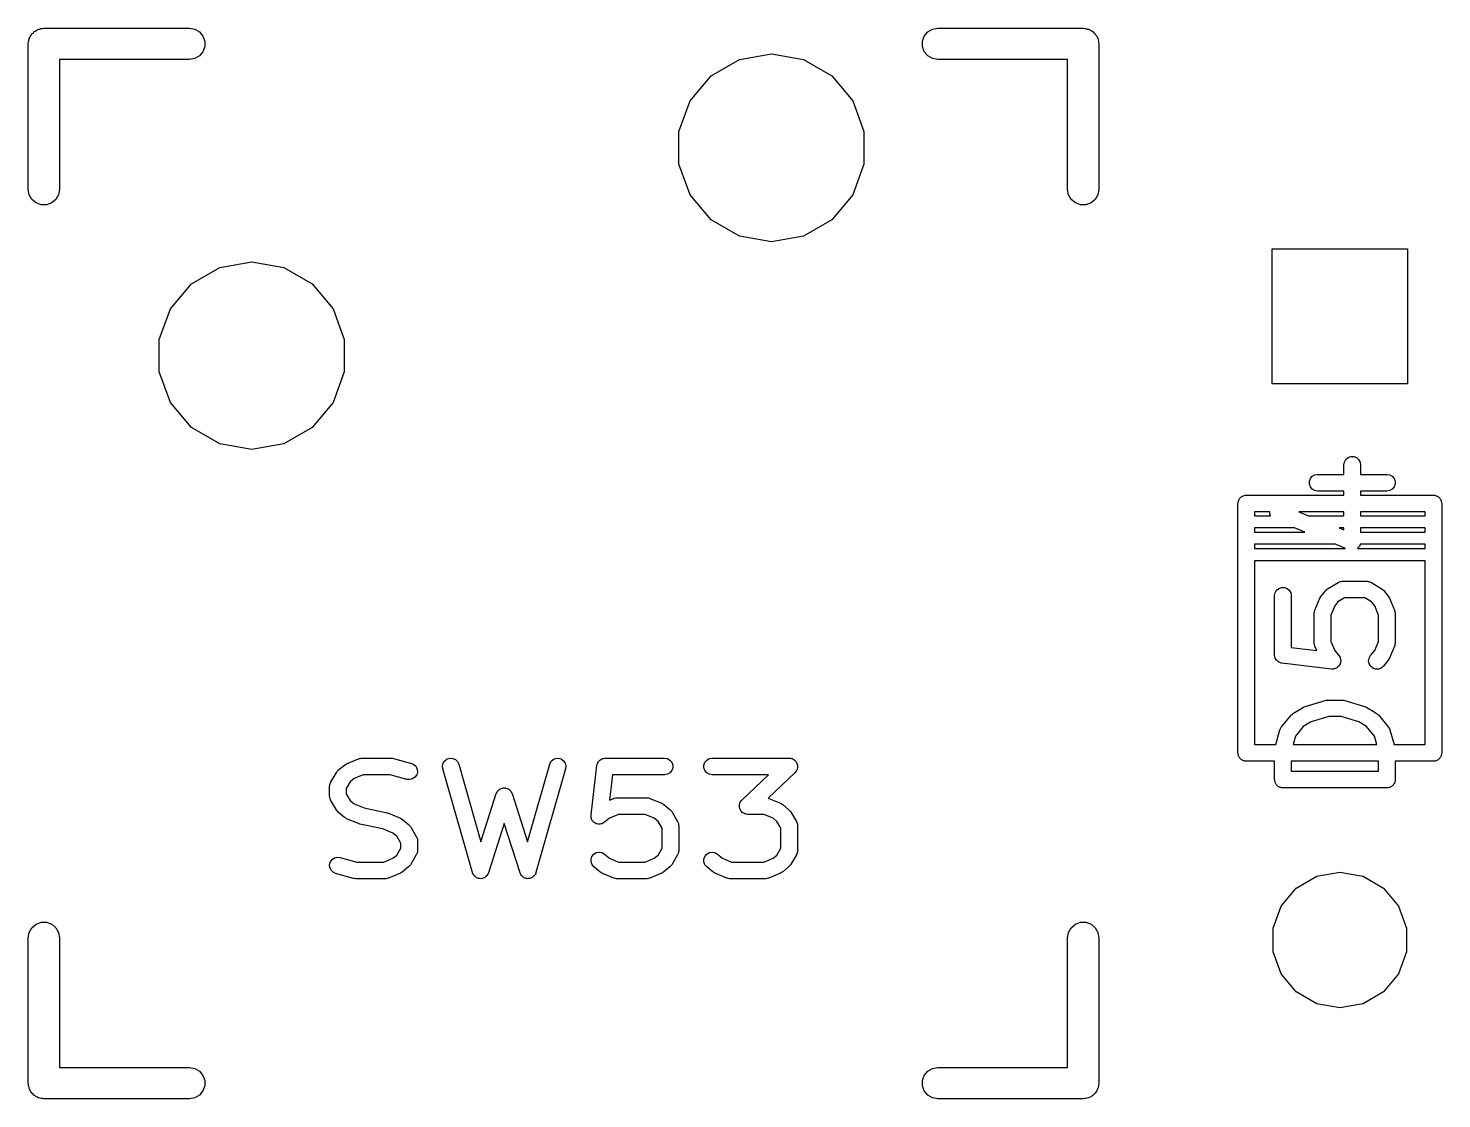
# Model space of a CAD drawing. Extents: x 47 to 330, y -254 to -153.
# Drawn here: x 279.08 to 296.36, y -226.54 to -213.46 of the extents above; entities that cross this region are included whole.
import ezdxf

# ---------------------------------------------------------------- set-up
doc = ezdxf.new("R2010")
doc.units = 0
doc.header["$MEASUREMENT"] = 0
doc.layers.add('BLACK', color=7, linetype='CONTINUOUS')

msp = doc.modelspace()

# ---------------------------------------------------------------- linework, layer by layer
at = {"layer": 'Black'}
for p, q in [((279.21, -213.471), (279.226, -213.468)), ((279.226, -213.468), (279.242, -213.462)), ((279.242, -213.462), (279.259, -213.462)), ((279.259, -213.462), (279.275, -213.459)), ((279.275, -213.459), (281.053, -213.459)), ((281.053, -213.459), (281.118, -213.471)), ((290.132, -213.471), (290.197, -213.459)), ((290.197, -213.459), (291.975, -213.459)), ((291.975, -213.459), (291.991, -213.462)), ((291.991, -213.462), (292.008, -213.462)), ((292.008, -213.462), (292.024, -213.468)), ((292.024, -213.468), (292.04, -213.471)), ((279.084, -213.65), (279.087, -213.634)), ((279.087, -213.617), (279.093, -213.601)), ((279.087, -213.634), (279.087, -213.617)), ((279.093, -213.601), (279.096, -213.585)), ((279.096, -213.585), (279.104, -213.57)), ((279.104, -213.57), (279.11, -213.555)), ((279.11, -213.555), (279.121, -213.542)), ((279.121, -213.542), (279.129, -213.528)), ((279.129, -213.528), (279.142, -213.517)), ((279.142, -213.517), (279.153, -213.504)), ((279.153, -213.504), (279.167, -213.496)), ((279.167, -213.496), (279.18, -213.485)), ((279.18, -213.485), (279.195, -213.479)), ((279.195, -213.479), (279.21, -213.471)), ((281.118, -213.471), (281.175, -213.504)), ((281.175, -213.504), (281.218, -213.555)), ((281.218, -213.555), (281.241, -213.617)), ((281.241, -213.617), (281.241, -213.683)), ((290.009, -213.617), (290.032, -213.555)), ((290.009, -213.683), (290.009, -213.617)), ((290.032, -213.555), (290.075, -213.504)), ((290.075, -213.504), (290.132, -213.471)), ((292.04, -213.471), (292.055, -213.479)), ((292.055, -213.479), (292.07, -213.485)), ((292.07, -213.485), (292.083, -213.496)), ((292.083, -213.496), (292.097, -213.504)), ((292.097, -213.504), (292.108, -213.517)), ((292.108, -213.517), (292.121, -213.528)), ((292.121, -213.528), (292.129, -213.542)), ((292.129, -213.542), (292.14, -213.555)), ((292.14, -213.555), (292.146, -213.57)), ((292.146, -213.57), (292.154, -213.585)), ((292.154, -213.585), (292.157, -213.601)), ((292.157, -213.601), (292.163, -213.617)), ((292.163, -213.617), (292.163, -213.634)), ((292.163, -213.634), (292.166, -213.65)), ((279.084, -215.428), (279.084, -213.65)), ((281.175, -213.796), (281.118, -213.829)), ((281.218, -213.745), (281.175, -213.796)), ((281.241, -213.683), (281.218, -213.745)), ((287.773, -213.842), (288.165, -213.773)), ((288.165, -213.773), (288.557, -213.842)), ((290.032, -213.745), (290.009, -213.683)), ((290.075, -213.796), (290.032, -213.745)), ((290.132, -213.829), (290.075, -213.796)), ((292.166, -213.65), (292.166, -215.428)), ((281.053, -213.84), (279.465, -213.84)), ((279.465, -213.84), (279.465, -215.428)), ((281.118, -213.829), (281.053, -213.84)), ((287.427, -214.041), (287.773, -213.842)), ((288.557, -213.842), (288.903, -214.041)), ((290.197, -213.84), (290.132, -213.829)), ((291.784, -213.84), (290.197, -213.84)), ((291.784, -215.428), (291.784, -213.84)), ((287.171, -214.346), (287.427, -214.041)), ((288.903, -214.041), (289.159, -214.346)), ((287.035, -214.721), (287.171, -214.346)), ((289.159, -214.346), (289.295, -214.721)), ((287.035, -215.119), (287.035, -214.721)), ((289.295, -214.721), (289.295, -215.119)), ((287.171, -215.494), (287.035, -215.119)), ((289.295, -215.119), (289.159, -215.494)), ((279.096, -215.493), (279.084, -215.428)), ((279.129, -215.55), (279.096, -215.493)), ((279.454, -215.493), (279.421, -215.55)), ((279.465, -215.428), (279.454, -215.493)), ((287.427, -215.799), (287.171, -215.494)), ((289.159, -215.494), (288.903, -215.799)), ((291.796, -215.493), (291.784, -215.428)), ((291.829, -215.55), (291.796, -215.493)), ((292.154, -215.493), (292.121, -215.55)), ((292.166, -215.428), (292.154, -215.493)), ((279.18, -215.593), (279.129, -215.55)), ((279.242, -215.616), (279.18, -215.593)), ((279.308, -215.616), (279.242, -215.616)), ((279.37, -215.593), (279.308, -215.616)), ((279.421, -215.55), (279.37, -215.593)), ((291.88, -215.593), (291.829, -215.55)), ((291.942, -215.616), (291.88, -215.593)), ((292.008, -215.616), (291.942, -215.616)), ((292.07, -215.593), (292.008, -215.616)), ((292.121, -215.55), (292.07, -215.593)), ((287.773, -215.998), (287.427, -215.799)), ((288.903, -215.799), (288.557, -215.998)), ((288.165, -216.067), (287.773, -215.998)), ((288.557, -215.998), (288.165, -216.067)), ((294.284, -217.805), (294.284, -216.154)), ((294.284, -216.154), (295.935, -216.154)), ((295.935, -216.154), (295.935, -217.805)), ((281.077, -216.581), (281.423, -216.382)), ((281.423, -216.382), (281.815, -216.313)), ((281.815, -216.313), (282.207, -216.382)), ((282.207, -216.382), (282.553, -216.581)), ((280.821, -216.886), (281.077, -216.581)), ((282.553, -216.581), (282.809, -216.886)), ((280.685, -217.261), (280.821, -216.886)), ((282.809, -216.886), (282.945, -217.261)), ((280.685, -217.659), (280.685, -217.261)), ((282.945, -217.261), (282.945, -217.659)), ((280.821, -218.034), (280.685, -217.659)), ((282.945, -217.659), (282.809, -218.034)), ((295.935, -217.805), (294.284, -217.805)), ((281.077, -218.339), (280.821, -218.034)), ((282.809, -218.034), (282.553, -218.339)), ((281.423, -218.538), (281.077, -218.339)), ((282.553, -218.339), (282.207, -218.538)), ((281.815, -218.607), (281.423, -218.538)), ((282.207, -218.538), (281.815, -218.607)), ((295.16, -218.794), (295.166, -218.76)), ((295.16, -218.91), (295.16, -218.794)), ((295.166, -218.76), (295.183, -218.729)), ((295.183, -218.729), (295.21, -218.706)), ((295.21, -218.706), (295.244, -218.694)), ((295.244, -218.694), (295.279, -218.694)), ((295.279, -218.694), (295.312, -218.706)), ((295.312, -218.706), (295.339, -218.729)), ((295.339, -218.729), (295.357, -218.76)), ((295.357, -218.76), (295.363, -218.794)), ((295.363, -218.794), (295.363, -218.91)), ((294.738, -218.994), (294.75, -218.961)), ((294.738, -219.03), (294.738, -218.994)), ((294.75, -218.961), (294.773, -218.934)), ((294.773, -218.934), (294.803, -218.917)), ((294.803, -218.917), (294.838, -218.91)), ((294.838, -218.91), (295.16, -218.91)), ((295.363, -218.91), (295.685, -218.91)), ((295.685, -218.91), (295.719, -218.917)), ((295.719, -218.917), (295.75, -218.934)), ((295.75, -218.934), (295.773, -218.961)), ((295.773, -218.961), (295.785, -218.994)), ((295.785, -218.994), (295.785, -219.03)), ((293.941, -219.169), (293.949, -219.166)), ((293.949, -219.166), (293.958, -219.166)), ((293.958, -219.166), (293.967, -219.164)), ((293.967, -219.164), (295.16, -219.164)), ((294.75, -219.063), (294.738, -219.03)), ((294.773, -219.09), (294.75, -219.063)), ((294.803, -219.107), (294.773, -219.09)), ((294.838, -219.114), (294.803, -219.107)), ((295.16, -219.114), (294.838, -219.114)), ((295.16, -219.164), (295.16, -219.114)), ((295.685, -219.114), (295.363, -219.114)), ((295.363, -219.114), (295.363, -219.164)), ((295.363, -219.164), (296.253, -219.164)), ((295.719, -219.107), (295.685, -219.114)), ((295.75, -219.09), (295.719, -219.107)), ((295.773, -219.063), (295.75, -219.09)), ((295.785, -219.03), (295.773, -219.063)), ((296.253, -219.164), (296.262, -219.166)), ((296.262, -219.166), (296.271, -219.166)), ((296.271, -219.166), (296.279, -219.169)), ((293.865, -219.266), (293.867, -219.257)), ((293.865, -222.314), (293.865, -219.266)), ((293.867, -219.248), (293.87, -219.24)), ((293.867, -219.257), (293.867, -219.248)), ((293.87, -219.24), (293.872, -219.231)), ((293.872, -219.231), (293.876, -219.224)), ((293.876, -219.224), (293.879, -219.215)), ((293.879, -219.215), (293.885, -219.208)), ((293.885, -219.208), (293.889, -219.201)), ((293.889, -219.201), (293.896, -219.195)), ((293.896, -219.195), (293.902, -219.188)), ((293.902, -219.188), (293.909, -219.184)), ((293.909, -219.184), (293.916, -219.178)), ((293.916, -219.178), (293.925, -219.175)), ((293.925, -219.175), (293.932, -219.171)), ((293.932, -219.171), (293.941, -219.169)), ((296.279, -219.169), (296.288, -219.171)), ((296.288, -219.171), (296.295, -219.175)), ((296.295, -219.175), (296.304, -219.178)), ((296.304, -219.178), (296.311, -219.184)), ((296.311, -219.184), (296.318, -219.188)), ((296.318, -219.188), (296.324, -219.195)), ((296.324, -219.195), (296.331, -219.201)), ((296.331, -219.201), (296.335, -219.208)), ((296.335, -219.208), (296.341, -219.215)), ((296.341, -219.215), (296.344, -219.224)), ((296.344, -219.224), (296.348, -219.231)), ((296.348, -219.231), (296.35, -219.24)), ((296.35, -219.24), (296.353, -219.248)), ((296.353, -219.248), (296.353, -219.257)), ((296.353, -219.257), (296.355, -219.266)), ((296.355, -219.266), (296.355, -222.314)), ((294.254, -219.368), (294.069, -219.368)), ((294.069, -219.368), (294.069, -219.415)), ((294.069, -219.415), (294.11, -219.415)), ((294.11, -219.415), (294.262, -219.415)), ((294.253, -219.389), (294.254, -219.368)), ((294.262, -219.415), (294.253, -219.389)), ((294.609, -219.368), (294.728, -219.415)), ((295.16, -219.368), (294.609, -219.368)), ((294.728, -219.415), (295.16, -219.415)), ((295.16, -219.415), (295.16, -219.368)), ((295.363, -219.368), (295.363, -219.415)), ((296.151, -219.368), (295.363, -219.368)), ((295.363, -219.415), (296.151, -219.415)), ((296.151, -219.415), (296.151, -219.368)), ((294.11, -219.565), (294.069, -219.565)), ((294.069, -219.565), (294.069, -219.615)), ((294.069, -219.615), (294.681, -219.615)), ((294.556, -219.565), (294.11, -219.565)), ((294.681, -219.615), (294.556, -219.565)), ((295.103, -219.565), (295.16, -219.588)), ((295.16, -219.565), (295.103, -219.565)), ((295.16, -219.588), (295.16, -219.565)), ((295.363, -219.565), (295.363, -219.615)), ((296.151, -219.565), (295.363, -219.565)), ((295.363, -219.615), (296.151, -219.615)), ((296.151, -219.615), (296.151, -219.565)), ((294.069, -219.765), (294.069, -219.815)), ((295.056, -219.765), (294.069, -219.765)), ((294.069, -219.815), (295.181, -219.815)), ((295.181, -219.815), (295.056, -219.765)), ((295.331, -219.81), (295.326, -219.815)), ((295.326, -219.815), (296.151, -219.815)), ((295.339, -219.803), (295.331, -219.81)), ((295.343, -219.797), (295.339, -219.803)), ((295.348, -219.791), (295.343, -219.797)), ((295.351, -219.782), (295.348, -219.791)), ((295.357, -219.772), (295.351, -219.782)), ((295.358, -219.765), (295.357, -219.772)), ((295.358, -219.765), (295.358, -219.765)), ((296.151, -219.765), (295.358, -219.765)), ((296.151, -219.815), (296.151, -219.765)), ((294.069, -219.965), (294.069, -222.212)), ((296.151, -219.965), (294.069, -219.965)), ((296.151, -222.212), (296.151, -219.965)), ((294.313, -220.391), (294.319, -220.356)), ((294.319, -220.356), (294.337, -220.326)), ((294.337, -220.326), (294.364, -220.303)), ((294.364, -220.303), (294.397, -220.291)), ((294.397, -220.291), (294.432, -220.291)), ((294.432, -220.291), (294.465, -220.303)), ((294.465, -220.303), (294.492, -220.326)), ((294.492, -220.326), (294.51, -220.356)), ((294.51, -220.356), (294.516, -220.391)), ((294.881, -220.398), (294.941, -220.326)), ((294.941, -220.326), (294.954, -220.315)), ((294.954, -220.315), (294.967, -220.304)), ((294.967, -220.304), (295.088, -220.231)), ((295.088, -220.231), (295.097, -220.228)), ((295.097, -220.228), (295.105, -220.223)), ((295.105, -220.223), (295.113, -220.221)), ((295.113, -220.221), (295.121, -220.219)), ((295.121, -220.219), (295.131, -220.218)), ((295.131, -220.218), (295.14, -220.217)), ((295.14, -220.217), (295.443, -220.217)), ((295.443, -220.217), (295.452, -220.218)), ((295.452, -220.218), (295.462, -220.219)), ((295.462, -220.219), (295.469, -220.221)), ((295.469, -220.221), (295.477, -220.223)), ((295.477, -220.223), (295.486, -220.228)), ((295.486, -220.228), (295.495, -220.231)), ((295.495, -220.231), (295.616, -220.304)), ((295.616, -220.304), (295.629, -220.315)), ((295.629, -220.315), (295.642, -220.326)), ((295.642, -220.326), (295.702, -220.398)), ((294.313, -221.117), (294.313, -220.391)), ((294.516, -220.391), (294.516, -221.026)), ((294.805, -220.569), (294.865, -220.424)), ((294.865, -220.424), (294.873, -220.412)), ((294.873, -220.412), (294.881, -220.398)), ((295.047, -220.517), (295, -220.629)), ((295.086, -220.469), (295.047, -220.517)), ((295.168, -220.42), (295.086, -220.469)), ((295.414, -220.42), (295.168, -220.42)), ((295.497, -220.469), (295.414, -220.42)), ((295.536, -220.517), (295.497, -220.469)), ((295.583, -220.629), (295.536, -220.517)), ((295.702, -220.398), (295.71, -220.412)), ((295.71, -220.412), (295.718, -220.424)), ((295.718, -220.424), (295.778, -220.569)), ((294.797, -220.604), (294.8, -220.589)), ((294.797, -220.606), (294.797, -220.604)), ((294.797, -220.609), (294.797, -220.606)), ((294.797, -220.971), (294.797, -220.609)), ((294.8, -220.589), (294.803, -220.574)), ((294.803, -220.574), (294.804, -220.572)), ((294.804, -220.572), (294.805, -220.569)), ((295, -220.629), (295, -220.951)), ((295.583, -220.951), (295.583, -220.629)), ((295.778, -220.569), (295.779, -220.572)), ((295.779, -220.572), (295.78, -220.574)), ((295.78, -220.574), (295.783, -220.589)), ((295.783, -220.589), (295.786, -220.604)), ((295.786, -220.604), (295.786, -220.606)), ((295.786, -220.606), (295.786, -220.609)), ((295.786, -220.609), (295.786, -220.971)), ((294.516, -221.026), (294.827, -221.064)), ((294.797, -220.974), (294.797, -220.971)), ((294.797, -220.976), (294.797, -220.974)), ((294.8, -220.991), (294.797, -220.976)), ((294.803, -221.006), (294.8, -220.991)), ((294.804, -221.008), (294.803, -221.006)), ((294.805, -221.011), (294.804, -221.008)), ((294.827, -221.064), (294.805, -221.011)), ((295, -220.951), (295.047, -221.063)), ((295.047, -221.063), (295.097, -221.124)), ((295.486, -221.124), (295.536, -221.063)), ((295.536, -221.063), (295.583, -220.951)), ((295.778, -221.011), (295.718, -221.156)), ((295.779, -221.008), (295.778, -221.011)), ((295.78, -221.006), (295.779, -221.008)), ((295.783, -220.991), (295.78, -221.006)), ((295.786, -220.976), (295.783, -220.991)), ((295.786, -220.971), (295.786, -220.974)), ((295.786, -220.974), (295.786, -220.976)), ((294.313, -221.119), (294.313, -221.117)), ((294.313, -221.122), (294.313, -221.119)), ((294.316, -221.137), (294.313, -221.122)), ((294.319, -221.151), (294.316, -221.137)), ((294.32, -221.154), (294.319, -221.151)), ((294.321, -221.157), (294.32, -221.154)), ((294.329, -221.169), (294.321, -221.157)), ((294.337, -221.182), (294.329, -221.169)), ((294.339, -221.184), (294.337, -221.182)), ((294.34, -221.186), (294.339, -221.184)), ((294.352, -221.195), (294.34, -221.186)), ((294.364, -221.205), (294.352, -221.195)), ((294.366, -221.206), (294.364, -221.205)), ((294.369, -221.207), (294.366, -221.206)), ((294.383, -221.212), (294.369, -221.207)), ((294.397, -221.217), (294.383, -221.212)), ((294.4, -221.217), (294.397, -221.217)), ((294.402, -221.217), (294.4, -221.217)), ((295.007, -221.29), (294.402, -221.217)), ((295.097, -221.124), (295.105, -221.137)), ((295.107, -221.237), (295.101, -221.25)), ((295.105, -221.137), (295.113, -221.149)), ((295.115, -221.224), (295.107, -221.237)), ((295.113, -221.149), (295.113, -221.152)), ((295.113, -221.152), (295.115, -221.155)), ((295.115, -221.155), (295.117, -221.169)), ((295.117, -221.219), (295.115, -221.221)), ((295.115, -221.221), (295.115, -221.224)), ((295.117, -221.169), (295.121, -221.184)), ((295.118, -221.204), (295.117, -221.219)), ((295.121, -221.189), (295.118, -221.204)), ((295.121, -221.184), (295.12, -221.187)), ((295.12, -221.187), (295.121, -221.189)), ((295.462, -221.189), (295.468, -221.155)), ((295.468, -221.224), (295.462, -221.189)), ((295.468, -221.155), (295.486, -221.124)), ((295.486, -221.255), (295.468, -221.224)), ((295.702, -221.182), (295.642, -221.254)), ((295.71, -221.168), (295.702, -221.182)), ((295.718, -221.156), (295.71, -221.168)), ((295.022, -221.289), (295.007, -221.29)), ((295.037, -221.289), (295.022, -221.289)), ((295.039, -221.288), (295.037, -221.289)), ((295.042, -221.288), (295.039, -221.288)), ((295.056, -221.282), (295.042, -221.288)), ((295.07, -221.277), (295.056, -221.282)), ((295.072, -221.275), (295.07, -221.277)), ((295.075, -221.274), (295.072, -221.275)), ((295.086, -221.264), (295.075, -221.274)), ((295.097, -221.255), (295.086, -221.264)), ((295.098, -221.252), (295.097, -221.255)), ((295.101, -221.25), (295.098, -221.252)), ((295.513, -221.277), (295.486, -221.255)), ((295.546, -221.289), (295.513, -221.277)), ((295.582, -221.289), (295.546, -221.289)), ((295.615, -221.277), (295.582, -221.289)), ((295.642, -221.254), (295.615, -221.277)), ((294.544, -221.828), (294.665, -221.755)), ((294.665, -221.755), (294.676, -221.751)), ((294.676, -221.751), (294.688, -221.745)), ((294.688, -221.745), (294.93, -221.672)), ((294.93, -221.672), (294.944, -221.671)), ((294.944, -221.671), (294.959, -221.668)), ((294.959, -221.668), (295.14, -221.668)), ((295.14, -221.668), (295.155, -221.671)), ((295.155, -221.671), (295.169, -221.672)), ((295.169, -221.672), (295.411, -221.745)), ((295.411, -221.745), (295.423, -221.751)), ((295.423, -221.751), (295.434, -221.755)), ((295.434, -221.755), (295.555, -221.828)), ((294.397, -221.995), (294.518, -221.85)), ((294.518, -221.85), (294.531, -221.839)), ((294.531, -221.839), (294.544, -221.828)), ((294.974, -221.871), (294.758, -221.936)), ((295.125, -221.871), (294.974, -221.871)), ((295.341, -221.936), (295.125, -221.871)), ((295.555, -221.828), (295.568, -221.839)), ((295.568, -221.839), (295.581, -221.85)), ((295.581, -221.85), (295.702, -221.995)), ((294.327, -222.212), (294.377, -222.033)), ((294.377, -222.033), (294.379, -222.029)), ((294.379, -222.026), (294.386, -222.014)), ((294.379, -222.029), (294.379, -222.026)), ((294.386, -222.014), (294.392, -222.001)), ((294.392, -222.001), (294.395, -221.998)), ((294.395, -221.998), (294.397, -221.995)), ((294.663, -221.993), (294.567, -222.108)), ((294.758, -221.936), (294.663, -221.993)), ((295.436, -221.993), (295.341, -221.936)), ((295.532, -222.108), (295.436, -221.993)), ((295.702, -221.995), (295.704, -221.998)), ((295.704, -221.998), (295.707, -222.001)), ((295.707, -222.001), (295.713, -222.014)), ((295.713, -222.014), (295.72, -222.026)), ((295.72, -222.026), (295.72, -222.029)), ((295.72, -222.029), (295.722, -222.033)), ((295.722, -222.033), (295.772, -222.212)), ((294.069, -222.212), (294.327, -222.212)), ((294.567, -222.108), (294.538, -222.212)), ((294.538, -222.212), (295.561, -222.212)), ((295.561, -222.212), (295.532, -222.108)), ((295.772, -222.212), (296.151, -222.212)), ((282.961, -222.454), (282.973, -222.446)), ((282.973, -222.446), (283.118, -222.386)), ((283.118, -222.386), (283.121, -222.385)), ((283.121, -222.385), (283.123, -222.384)), ((283.123, -222.384), (283.138, -222.381)), ((283.138, -222.381), (283.153, -222.378)), ((283.153, -222.378), (283.155, -222.378)), ((283.155, -222.378), (283.158, -222.378)), ((283.158, -222.378), (283.52, -222.378)), ((283.52, -222.378), (283.534, -222.38)), ((283.534, -222.38), (283.548, -222.382)), ((283.548, -222.382), (283.765, -222.442)), ((283.765, -222.442), (283.797, -222.457)), ((284.145, -222.472), (284.153, -222.438)), ((284.153, -222.438), (284.173, -222.409)), ((284.173, -222.409), (284.202, -222.388)), ((284.202, -222.388), (284.236, -222.378)), ((284.236, -222.378), (284.271, -222.381)), ((284.271, -222.381), (284.303, -222.395)), ((284.303, -222.395), (284.328, -222.42)), ((284.328, -222.42), (284.344, -222.452)), ((285.455, -222.452), (285.47, -222.42)), ((285.47, -222.42), (285.496, -222.395)), ((285.496, -222.395), (285.528, -222.381)), ((285.528, -222.381), (285.563, -222.378)), ((285.563, -222.378), (285.597, -222.388)), ((285.597, -222.388), (285.625, -222.409)), ((285.625, -222.409), (285.645, -222.438)), ((285.645, -222.438), (285.654, -222.472)), ((286.033, -222.462), (286.038, -222.448)), ((286.038, -222.448), (286.042, -222.434)), ((286.042, -222.434), (286.044, -222.431)), ((286.044, -222.431), (286.045, -222.429)), ((286.045, -222.429), (286.055, -222.417)), ((286.055, -222.417), (286.064, -222.405)), ((286.064, -222.405), (286.066, -222.404)), ((286.066, -222.404), (286.068, -222.402)), ((286.068, -222.402), (286.081, -222.394)), ((286.081, -222.394), (286.093, -222.386)), ((286.093, -222.386), (286.096, -222.385)), ((286.096, -222.385), (286.098, -222.384)), ((286.098, -222.384), (286.113, -222.381)), ((286.113, -222.381), (286.127, -222.378)), ((286.127, -222.378), (286.13, -222.378)), ((286.13, -222.378), (286.133, -222.378)), ((286.133, -222.378), (286.859, -222.378)), ((286.859, -222.378), (286.893, -222.384)), ((286.893, -222.384), (286.924, -222.402)), ((286.924, -222.402), (286.947, -222.429)), ((286.947, -222.429), (286.959, -222.462)), ((287.339, -222.462), (287.351, -222.429)), ((287.351, -222.429), (287.374, -222.402)), ((287.374, -222.402), (287.405, -222.384)), ((287.405, -222.384), (287.439, -222.378)), ((287.439, -222.378), (288.383, -222.378)), ((288.383, -222.378), (288.397, -222.38)), ((288.397, -222.38), (288.411, -222.382)), ((288.411, -222.382), (288.414, -222.383)), ((288.414, -222.383), (288.417, -222.384)), ((288.417, -222.384), (288.43, -222.391)), ((288.43, -222.391), (288.443, -222.398)), ((288.443, -222.398), (288.445, -222.4)), ((288.445, -222.4), (288.448, -222.402)), ((288.448, -222.402), (288.457, -222.413)), ((288.457, -222.413), (288.467, -222.423)), ((288.467, -222.423), (288.469, -222.426)), ((288.469, -222.426), (288.471, -222.429)), ((288.471, -222.429), (288.476, -222.442)), ((288.476, -222.442), (288.481, -222.456)), ((293.867, -222.323), (293.865, -222.314)), ((293.867, -222.332), (293.867, -222.323)), ((293.87, -222.34), (293.867, -222.332)), ((293.872, -222.349), (293.87, -222.34)), ((293.876, -222.356), (293.872, -222.349)), ((293.879, -222.365), (293.876, -222.356)), ((293.885, -222.372), (293.879, -222.365)), ((293.889, -222.379), (293.885, -222.372)), ((293.896, -222.385), (293.889, -222.379)), ((293.902, -222.392), (293.896, -222.385)), ((293.909, -222.396), (293.902, -222.392)), ((293.916, -222.402), (293.909, -222.396)), ((293.925, -222.405), (293.916, -222.402)), ((293.932, -222.409), (293.925, -222.405)), ((293.941, -222.411), (293.932, -222.409)), ((293.949, -222.414), (293.941, -222.411)), ((293.958, -222.414), (293.949, -222.414)), ((293.967, -222.416), (293.958, -222.414)), ((294.313, -222.416), (293.967, -222.416)), ((294.313, -222.641), (294.313, -222.416)), ((294.516, -222.416), (294.516, -222.539)), ((295.583, -222.416), (294.516, -222.416)), ((295.583, -222.539), (295.583, -222.416)), ((296.253, -222.416), (295.786, -222.416)), ((295.786, -222.416), (295.786, -222.641)), ((296.262, -222.414), (296.253, -222.416)), ((296.271, -222.414), (296.262, -222.414)), ((296.279, -222.411), (296.271, -222.414)), ((296.288, -222.409), (296.279, -222.411)), ((296.295, -222.405), (296.288, -222.409)), ((296.304, -222.402), (296.295, -222.405)), ((296.311, -222.396), (296.304, -222.402)), ((296.318, -222.392), (296.311, -222.396)), ((296.324, -222.385), (296.318, -222.392)), ((296.331, -222.379), (296.324, -222.385)), ((296.335, -222.372), (296.331, -222.379)), ((296.341, -222.365), (296.335, -222.372)), ((296.344, -222.356), (296.341, -222.365)), ((296.348, -222.349), (296.344, -222.356)), ((296.35, -222.34), (296.348, -222.349)), ((296.353, -222.332), (296.35, -222.34)), ((296.355, -222.314), (296.353, -222.323)), ((296.353, -222.323), (296.353, -222.332)), ((282.78, -222.669), (282.853, -222.548)), ((282.853, -222.548), (282.864, -222.535)), ((282.864, -222.535), (282.875, -222.522)), ((282.875, -222.522), (282.947, -222.462)), ((282.947, -222.462), (282.961, -222.454)), ((283.178, -222.581), (283.066, -222.628)), ((283.507, -222.581), (283.178, -222.581)), ((283.711, -222.638), (283.507, -222.581)), ((283.809, -222.612), (283.78, -222.632)), ((283.797, -222.457), (283.822, -222.482)), ((283.83, -222.584), (283.809, -222.612)), ((283.822, -222.482), (283.837, -222.515)), ((283.839, -222.55), (283.83, -222.584)), ((283.837, -222.515), (283.839, -222.55)), ((284.148, -222.507), (284.145, -222.472)), ((284.511, -223.777), (284.148, -222.507)), ((284.344, -222.452), (284.615, -223.399)), ((285.184, -223.399), (285.455, -222.452)), ((285.65, -222.507), (285.287, -223.777)), ((285.654, -222.472), (285.65, -222.507)), ((285.96, -223.072), (286.032, -222.467)), ((286.032, -222.467), (286.033, -222.465)), ((286.033, -222.465), (286.033, -222.462)), ((286.223, -222.581), (286.186, -222.892)), ((286.859, -222.581), (286.223, -222.581)), ((286.893, -222.575), (286.859, -222.581)), ((286.924, -222.557), (286.893, -222.575)), ((286.947, -222.53), (286.924, -222.557)), ((286.959, -222.497), (286.947, -222.53)), ((286.959, -222.462), (286.959, -222.497)), ((287.339, -222.497), (287.339, -222.462)), ((287.351, -222.53), (287.339, -222.497)), ((287.374, -222.557), (287.351, -222.53)), ((287.405, -222.575), (287.374, -222.557)), ((287.439, -222.581), (287.405, -222.575)), ((288.129, -222.581), (287.439, -222.581)), ((287.805, -222.89), (288.129, -222.581)), ((288.453, -222.553), (288.123, -222.867)), ((288.461, -222.541), (288.453, -222.553)), ((288.471, -222.53), (288.461, -222.541)), ((288.472, -222.527), (288.471, -222.53)), ((288.474, -222.525), (288.472, -222.527)), ((288.478, -222.511), (288.474, -222.525)), ((288.483, -222.497), (288.478, -222.511)), ((288.481, -222.456), (288.482, -222.459)), ((288.482, -222.459), (288.483, -222.462)), ((288.483, -222.462), (288.483, -222.476)), ((288.483, -222.476), (288.484, -222.491)), ((288.484, -222.491), (288.483, -222.494)), ((288.483, -222.494), (288.483, -222.497)), ((294.516, -222.539), (295.583, -222.539)), ((282.766, -222.721), (282.767, -222.712)), ((282.766, -222.842), (282.766, -222.721)), ((282.767, -222.712), (282.768, -222.702)), ((282.768, -222.702), (282.77, -222.695)), ((282.77, -222.695), (282.772, -222.687)), ((282.772, -222.687), (282.777, -222.678)), ((282.777, -222.678), (282.78, -222.669)), ((283.018, -222.668), (282.969, -222.75)), ((282.969, -222.75), (282.969, -222.814)), ((283.066, -222.628), (283.018, -222.668)), ((283.746, -222.641), (283.711, -222.638)), ((283.78, -222.632), (283.746, -222.641)), ((284.805, -222.804), (284.813, -222.792)), ((284.813, -222.792), (284.819, -222.78)), ((284.819, -222.78), (284.822, -222.777)), ((284.822, -222.777), (284.824, -222.774)), ((284.824, -222.774), (284.835, -222.766)), ((284.835, -222.766), (284.845, -222.756)), ((284.845, -222.756), (284.849, -222.755)), ((284.849, -222.755), (284.852, -222.752)), ((284.852, -222.752), (284.865, -222.748)), ((284.865, -222.748), (284.878, -222.743)), ((284.878, -222.743), (284.882, -222.743)), ((284.882, -222.743), (284.886, -222.742)), ((284.886, -222.742), (284.899, -222.742)), ((284.899, -222.742), (284.913, -222.742)), ((284.913, -222.742), (284.917, -222.743)), ((284.917, -222.743), (284.921, -222.743)), ((284.921, -222.743), (284.934, -222.748)), ((284.934, -222.748), (284.947, -222.752)), ((284.947, -222.752), (284.95, -222.755)), ((284.95, -222.755), (284.954, -222.756)), ((284.954, -222.756), (284.964, -222.766)), ((284.964, -222.766), (284.974, -222.774)), ((284.974, -222.774), (284.977, -222.777)), ((284.977, -222.777), (284.98, -222.78)), ((284.98, -222.78), (284.986, -222.792)), ((284.986, -222.792), (284.993, -222.804)), ((294.314, -222.649), (294.313, -222.641)), ((294.314, -222.658), (294.314, -222.649)), ((294.318, -222.667), (294.314, -222.658)), ((294.319, -222.675), (294.318, -222.667)), ((294.323, -222.683), (294.319, -222.675)), ((294.327, -222.691), (294.323, -222.683)), ((294.332, -222.698), (294.327, -222.691)), ((294.337, -222.706), (294.332, -222.698)), ((294.344, -222.712), (294.337, -222.706)), ((294.349, -222.718), (294.344, -222.712)), ((294.357, -222.723), (294.349, -222.718)), ((294.364, -222.729), (294.357, -222.723)), ((294.372, -222.732), (294.364, -222.729)), ((294.38, -222.736), (294.372, -222.732)), ((294.389, -222.738), (294.38, -222.736)), ((294.397, -222.741), (294.389, -222.738)), ((294.406, -222.741), (294.397, -222.741)), ((294.415, -222.742), (294.406, -222.741)), ((295.685, -222.742), (294.415, -222.742)), ((295.693, -222.741), (295.685, -222.742)), ((295.702, -222.741), (295.693, -222.741)), ((295.711, -222.738), (295.702, -222.741)), ((295.719, -222.736), (295.711, -222.738)), ((295.727, -222.732), (295.719, -222.736)), ((295.735, -222.729), (295.727, -222.732)), ((295.742, -222.723), (295.735, -222.729)), ((295.75, -222.718), (295.742, -222.723)), ((295.756, -222.712), (295.75, -222.718)), ((295.762, -222.706), (295.756, -222.712)), ((295.767, -222.698), (295.762, -222.706)), ((295.773, -222.691), (295.767, -222.698)), ((295.776, -222.683), (295.773, -222.691)), ((295.78, -222.675), (295.776, -222.683)), ((295.782, -222.667), (295.78, -222.675)), ((295.785, -222.658), (295.782, -222.667)), ((295.786, -222.641), (295.785, -222.649)), ((295.785, -222.649), (295.785, -222.658)), ((282.767, -222.852), (282.766, -222.842)), ((282.768, -222.862), (282.767, -222.852)), ((282.77, -222.869), (282.768, -222.862)), ((282.772, -222.877), (282.77, -222.869)), ((282.777, -222.886), (282.772, -222.877)), ((282.78, -222.895), (282.777, -222.886)), ((282.853, -223.016), (282.78, -222.895)), ((282.969, -222.814), (283.018, -222.896)), ((283.018, -222.896), (283.066, -222.936)), ((283.066, -222.936), (283.188, -222.987)), ((284.615, -223.399), (284.803, -222.811)), ((284.803, -222.811), (284.804, -222.808)), ((284.804, -222.808), (284.805, -222.804)), ((284.993, -222.804), (284.994, -222.808)), ((284.994, -222.808), (284.996, -222.811)), ((284.996, -222.811), (285.184, -223.399)), ((286.186, -222.892), (286.239, -222.87)), ((286.239, -222.87), (286.241, -222.869)), ((286.241, -222.869), (286.243, -222.868)), ((286.243, -222.868), (286.259, -222.865)), ((286.259, -222.865), (286.273, -222.862)), ((286.273, -222.862), (286.276, -222.862)), ((286.276, -222.862), (286.278, -222.862)), ((286.278, -222.862), (286.641, -222.862)), ((286.641, -222.862), (286.643, -222.862)), ((286.643, -222.862), (286.646, -222.862)), ((286.646, -222.862), (286.661, -222.865)), ((286.661, -222.865), (286.676, -222.868)), ((286.676, -222.868), (286.678, -222.869)), ((286.678, -222.869), (286.68, -222.87)), ((286.68, -222.87), (286.825, -222.93)), ((286.825, -222.93), (286.838, -222.938)), ((286.838, -222.938), (286.851, -222.946)), ((286.851, -222.946), (286.924, -223.006)), ((287.774, -222.952), (287.775, -222.949)), ((287.775, -222.966), (287.774, -222.952)), ((287.775, -222.946), (287.78, -222.932)), ((287.775, -222.949), (287.775, -222.946)), ((287.775, -222.981), (287.775, -222.966)), ((287.78, -222.932), (287.784, -222.918)), ((287.784, -222.918), (287.786, -222.916)), ((287.786, -222.916), (287.787, -222.913)), ((287.787, -222.913), (287.796, -222.901)), ((287.796, -222.901), (287.805, -222.89)), ((288.123, -222.867), (288.127, -222.868)), ((288.127, -222.868), (288.129, -222.869)), ((288.129, -222.869), (288.132, -222.87)), ((288.132, -222.87), (288.277, -222.93)), ((288.277, -222.93), (288.289, -222.938)), ((288.289, -222.938), (288.303, -222.946)), ((288.303, -222.946), (288.375, -223.006)), ((282.864, -223.028), (282.853, -223.016)), ((282.875, -223.041), (282.864, -223.028)), ((282.947, -223.102), (282.875, -223.041)), ((282.961, -223.109), (282.947, -223.102)), ((282.973, -223.118), (282.961, -223.109)), ((283.118, -223.178), (282.973, -223.118)), ((283.188, -222.987), (283.469, -223.045)), ((283.469, -223.045), (283.478, -223.049)), ((283.478, -223.049), (283.487, -223.051)), ((283.487, -223.051), (283.632, -223.111)), ((283.632, -223.111), (283.645, -223.12)), ((283.645, -223.12), (283.658, -223.127)), ((283.658, -223.127), (283.731, -223.188)), ((285.96, -223.087), (285.96, -223.072)), ((285.96, -223.102), (285.96, -223.087)), ((285.961, -223.104), (285.96, -223.102)), ((285.961, -223.107), (285.961, -223.104)), ((285.967, -223.121), (285.961, -223.107)), ((285.972, -223.135), (285.967, -223.121)), ((285.974, -223.137), (285.972, -223.135)), ((285.975, -223.14), (285.974, -223.137)), ((285.985, -223.151), (285.975, -223.14)), ((286.186, -223.112), (286.125, -223.162)), ((286.298, -223.065), (286.186, -223.112)), ((286.621, -223.065), (286.298, -223.065)), ((286.733, -223.112), (286.621, -223.065)), ((286.78, -223.151), (286.733, -223.112)), ((286.924, -223.006), (286.935, -223.019)), ((286.935, -223.019), (286.946, -223.032)), ((286.946, -223.032), (287.018, -223.153)), ((287.776, -222.984), (287.775, -222.981)), ((287.776, -222.987), (287.776, -222.984)), ((287.782, -223.001), (287.776, -222.987)), ((287.787, -223.014), (287.782, -223.001)), ((287.789, -223.017), (287.787, -223.014)), ((287.79, -223.02), (287.789, -223.017)), ((287.8, -223.03), (287.79, -223.02)), ((287.809, -223.041), (287.8, -223.03)), ((287.812, -223.043), (287.809, -223.041)), ((287.814, -223.045), (287.812, -223.043)), ((287.827, -223.052), (287.814, -223.045)), ((287.84, -223.059), (287.827, -223.052)), ((287.843, -223.059), (287.84, -223.059)), ((287.846, -223.061), (287.843, -223.059)), ((287.86, -223.062), (287.846, -223.061)), ((287.875, -223.065), (287.86, -223.062)), ((288.072, -223.065), (287.875, -223.065)), ((288.184, -223.112), (288.072, -223.065)), ((288.232, -223.151), (288.184, -223.112)), ((288.375, -223.006), (288.386, -223.019)), ((288.386, -223.019), (288.397, -223.032)), ((288.397, -223.032), (288.47, -223.153)), ((283.128, -223.18), (283.118, -223.178)), ((283.137, -223.184), (283.128, -223.18)), ((283.418, -223.242), (283.137, -223.184)), ((283.54, -223.293), (283.418, -223.242)), ((283.587, -223.333), (283.54, -223.293)), ((283.731, -223.188), (283.742, -223.201)), ((283.742, -223.201), (283.753, -223.213)), ((283.753, -223.213), (283.825, -223.334)), ((284.899, -223.176), (284.706, -223.78)), ((285.093, -223.78), (284.899, -223.176)), ((285.995, -223.162), (285.985, -223.151)), ((285.997, -223.163), (285.995, -223.162)), ((286, -223.166), (285.997, -223.163)), ((286.013, -223.172), (286, -223.166)), ((286.025, -223.18), (286.013, -223.172)), ((286.028, -223.18), (286.025, -223.18)), ((286.031, -223.182), (286.028, -223.18)), ((286.046, -223.183), (286.031, -223.182)), ((286.06, -223.186), (286.046, -223.183)), ((286.063, -223.185), (286.06, -223.186)), ((286.066, -223.186), (286.063, -223.185)), ((286.08, -223.182), (286.066, -223.186)), ((286.095, -223.18), (286.08, -223.182)), ((286.097, -223.178), (286.095, -223.18)), ((286.1, -223.178), (286.097, -223.178)), ((286.113, -223.17), (286.1, -223.178)), ((286.125, -223.162), (286.113, -223.17)), ((286.83, -223.233), (286.78, -223.151)), ((286.83, -223.479), (286.83, -223.233)), ((287.018, -223.153), (287.022, -223.162)), ((287.022, -223.162), (287.027, -223.17)), ((287.027, -223.17), (287.028, -223.178)), ((287.028, -223.178), (287.031, -223.186)), ((287.031, -223.186), (287.031, -223.196)), ((287.031, -223.196), (287.033, -223.205)), ((287.033, -223.205), (287.033, -223.508)), ((288.281, -223.233), (288.232, -223.151)), ((288.281, -223.479), (288.281, -223.233)), ((288.47, -223.153), (288.473, -223.162)), ((288.473, -223.162), (288.478, -223.17)), ((288.478, -223.17), (288.48, -223.178)), ((288.48, -223.178), (288.482, -223.186)), ((288.482, -223.186), (288.483, -223.196)), ((288.483, -223.196), (288.484, -223.205)), ((288.484, -223.205), (288.484, -223.508)), ((283.637, -223.415), (283.587, -223.333)), ((283.587, -223.562), (283.637, -223.479)), ((283.637, -223.479), (283.637, -223.415)), ((283.825, -223.334), (283.829, -223.343)), ((283.829, -223.343), (283.834, -223.352)), ((283.834, -223.352), (283.835, -223.36)), ((283.835, -223.36), (283.838, -223.367)), ((283.838, -223.367), (283.838, -223.377)), ((283.838, -223.377), (283.84, -223.387)), ((283.84, -223.387), (283.84, -223.508)), ((286.78, -223.562), (286.83, -223.479)), ((288.232, -223.562), (288.281, -223.479)), ((282.766, -223.679), (282.776, -223.645)), ((282.776, -223.645), (282.796, -223.617)), ((282.796, -223.617), (282.825, -223.597)), ((282.825, -223.597), (282.859, -223.588)), ((282.859, -223.588), (282.894, -223.591)), ((282.894, -223.591), (283.099, -223.648)), ((283.099, -223.648), (283.428, -223.648)), ((283.428, -223.648), (283.54, -223.601)), ((283.54, -223.601), (283.587, -223.562)), ((283.825, -223.56), (283.753, -223.681)), ((283.829, -223.551), (283.825, -223.56)), ((283.834, -223.542), (283.829, -223.551)), ((283.835, -223.534), (283.834, -223.542)), ((283.838, -223.527), (283.835, -223.534)), ((283.84, -223.508), (283.838, -223.517)), ((283.838, -223.517), (283.838, -223.527)), ((285.96, -223.611), (285.972, -223.578)), ((285.96, -223.647), (285.96, -223.611)), ((285.973, -223.68), (285.96, -223.647)), ((285.972, -223.578), (285.995, -223.551)), ((285.995, -223.551), (286.025, -223.533)), ((286.025, -223.533), (286.06, -223.527)), ((286.06, -223.527), (286.095, -223.533)), ((286.095, -223.533), (286.125, -223.551)), ((286.125, -223.551), (286.186, -223.601)), ((286.186, -223.601), (286.298, -223.648)), ((286.298, -223.648), (286.621, -223.648)), ((286.621, -223.648), (286.733, -223.601)), ((286.733, -223.601), (286.78, -223.562)), ((287.018, -223.56), (286.946, -223.681)), ((287.022, -223.551), (287.018, -223.56)), ((287.027, -223.542), (287.022, -223.551)), ((287.028, -223.534), (287.027, -223.542)), ((287.031, -223.527), (287.028, -223.534)), ((287.033, -223.508), (287.031, -223.517)), ((287.031, -223.517), (287.031, -223.527)), ((287.339, -223.611), (287.351, -223.578)), ((287.339, -223.647), (287.339, -223.611)), ((287.351, -223.68), (287.339, -223.647)), ((287.351, -223.578), (287.374, -223.551)), ((287.374, -223.551), (287.404, -223.533)), ((287.404, -223.533), (287.439, -223.527)), ((287.439, -223.527), (287.474, -223.533)), ((287.474, -223.533), (287.504, -223.551)), ((287.504, -223.551), (287.565, -223.601)), ((287.565, -223.601), (287.677, -223.648)), ((287.677, -223.648), (288.072, -223.648)), ((288.072, -223.648), (288.184, -223.601)), ((288.184, -223.601), (288.232, -223.562)), ((288.47, -223.56), (288.397, -223.681)), ((288.473, -223.551), (288.47, -223.56)), ((288.478, -223.542), (288.473, -223.551)), ((288.48, -223.534), (288.478, -223.542)), ((288.482, -223.527), (288.48, -223.534)), ((288.483, -223.517), (288.482, -223.527)), ((288.484, -223.508), (288.483, -223.517)), ((282.769, -223.714), (282.766, -223.679)), ((282.784, -223.747), (282.769, -223.714)), ((282.808, -223.772), (282.784, -223.747)), ((282.84, -223.787), (282.808, -223.772)), ((283.058, -223.847), (282.84, -223.787)), ((283.632, -223.783), (283.487, -223.843)), ((283.645, -223.775), (283.632, -223.783)), ((283.658, -223.767), (283.645, -223.775)), ((283.731, -223.707), (283.658, -223.767)), ((283.742, -223.694), (283.731, -223.707)), ((283.753, -223.681), (283.742, -223.694)), ((284.514, -223.783), (284.511, -223.777)), ((284.515, -223.788), (284.514, -223.783)), ((284.521, -223.798), (284.515, -223.788)), ((284.527, -223.809), (284.521, -223.798)), ((284.531, -223.813), (284.527, -223.809)), ((284.534, -223.818), (284.531, -223.813)), ((284.543, -223.825), (284.534, -223.818)), ((284.552, -223.834), (284.543, -223.825)), ((284.672, -223.827), (284.663, -223.835)), ((284.682, -223.82), (284.672, -223.827)), ((284.685, -223.816), (284.682, -223.82)), ((284.689, -223.812), (284.685, -223.816)), ((284.695, -223.801), (284.689, -223.812)), ((284.702, -223.791), (284.695, -223.801)), ((284.703, -223.785), (284.702, -223.791)), ((284.706, -223.78), (284.703, -223.785)), ((285.095, -223.785), (285.093, -223.78)), ((285.097, -223.791), (285.095, -223.785)), ((285.104, -223.801), (285.097, -223.791)), ((285.109, -223.812), (285.104, -223.801)), ((285.113, -223.816), (285.109, -223.812)), ((285.117, -223.82), (285.113, -223.816)), ((285.126, -223.827), (285.117, -223.82)), ((285.135, -223.835), (285.126, -223.827)), ((285.255, -223.825), (285.246, -223.834)), ((285.265, -223.818), (285.255, -223.825)), ((285.268, -223.813), (285.265, -223.818)), ((285.272, -223.809), (285.268, -223.813)), ((285.277, -223.798), (285.272, -223.809)), ((285.284, -223.788), (285.277, -223.798)), ((285.285, -223.783), (285.284, -223.788)), ((285.287, -223.777), (285.285, -223.783)), ((285.995, -223.707), (285.973, -223.68)), ((286.068, -223.767), (285.995, -223.707)), ((286.081, -223.775), (286.068, -223.767)), ((286.094, -223.783), (286.081, -223.775)), ((286.239, -223.843), (286.094, -223.783)), ((286.825, -223.783), (286.68, -223.843)), ((286.838, -223.775), (286.825, -223.783)), ((286.851, -223.767), (286.838, -223.775)), ((286.924, -223.707), (286.851, -223.767)), ((286.935, -223.694), (286.924, -223.707)), ((286.946, -223.681), (286.935, -223.694)), ((287.374, -223.707), (287.351, -223.68)), ((287.447, -223.767), (287.374, -223.707)), ((287.46, -223.775), (287.447, -223.767)), ((287.473, -223.783), (287.46, -223.775)), ((287.618, -223.843), (287.473, -223.783)), ((288.277, -223.783), (288.132, -223.843)), ((288.289, -223.775), (288.277, -223.783)), ((288.303, -223.767), (288.289, -223.775)), ((288.375, -223.707), (288.303, -223.767)), ((288.386, -223.694), (288.375, -223.707)), ((288.397, -223.681), (288.386, -223.694)), ((294.577, -223.965), (294.827, -223.821)), ((294.827, -223.821), (295.11, -223.771)), ((295.11, -223.771), (295.393, -223.821)), ((295.393, -223.821), (295.643, -223.965)), ((283.071, -223.849), (283.058, -223.847)), ((283.085, -223.851), (283.071, -223.849)), ((283.448, -223.851), (283.085, -223.851)), ((283.45, -223.851), (283.448, -223.851)), ((283.453, -223.851), (283.45, -223.851)), ((283.467, -223.848), (283.453, -223.851)), ((283.483, -223.845), (283.467, -223.848)), ((283.485, -223.844), (283.483, -223.845)), ((283.487, -223.843), (283.485, -223.844)), ((284.557, -223.836), (284.552, -223.834)), ((284.562, -223.839), (284.557, -223.836)), ((284.573, -223.843), (284.562, -223.839)), ((284.584, -223.848), (284.573, -223.843)), ((284.59, -223.848), (284.584, -223.848)), ((284.595, -223.85), (284.59, -223.848)), ((284.607, -223.85), (284.595, -223.85)), ((284.62, -223.851), (284.607, -223.85)), ((284.625, -223.849), (284.62, -223.851)), ((284.631, -223.849), (284.625, -223.849)), ((284.642, -223.844), (284.631, -223.849)), ((284.653, -223.841), (284.642, -223.844)), ((284.658, -223.838), (284.653, -223.841)), ((284.663, -223.835), (284.658, -223.838)), ((285.141, -223.838), (285.135, -223.835)), ((285.145, -223.841), (285.141, -223.838)), ((285.157, -223.844), (285.145, -223.841)), ((285.168, -223.849), (285.157, -223.844)), ((285.174, -223.849), (285.168, -223.849)), ((285.179, -223.851), (285.174, -223.849)), ((285.191, -223.85), (285.179, -223.851)), ((285.203, -223.85), (285.191, -223.85)), ((285.209, -223.848), (285.203, -223.85)), ((285.214, -223.848), (285.209, -223.848)), ((285.225, -223.843), (285.214, -223.848)), ((285.237, -223.839), (285.225, -223.843)), ((285.241, -223.836), (285.237, -223.839)), ((285.246, -223.834), (285.241, -223.836)), ((286.241, -223.844), (286.239, -223.843)), ((286.243, -223.845), (286.241, -223.844)), ((286.259, -223.848), (286.243, -223.845)), ((286.273, -223.851), (286.259, -223.848)), ((286.276, -223.851), (286.273, -223.851)), ((286.278, -223.851), (286.276, -223.851)), ((286.641, -223.851), (286.278, -223.851)), ((286.643, -223.851), (286.641, -223.851)), ((286.646, -223.851), (286.643, -223.851)), ((286.661, -223.848), (286.646, -223.851)), ((286.676, -223.845), (286.661, -223.848)), ((286.678, -223.844), (286.676, -223.845)), ((286.68, -223.843), (286.678, -223.844)), ((287.62, -223.844), (287.618, -223.843)), ((287.622, -223.845), (287.62, -223.844)), ((287.637, -223.848), (287.622, -223.845)), ((287.652, -223.851), (287.637, -223.848)), ((287.655, -223.851), (287.652, -223.851)), ((287.657, -223.851), (287.655, -223.851)), ((288.092, -223.851), (287.657, -223.851)), ((288.095, -223.851), (288.092, -223.851)), ((288.097, -223.851), (288.095, -223.851)), ((288.112, -223.848), (288.097, -223.851)), ((288.127, -223.845), (288.112, -223.848)), ((288.129, -223.844), (288.127, -223.845)), ((288.132, -223.843), (288.129, -223.844)), ((294.392, -224.186), (294.577, -223.965)), ((295.643, -223.965), (295.828, -224.186)), ((294.294, -224.456), (294.392, -224.186)), ((295.828, -224.186), (295.926, -224.456)), ((279.084, -224.572), (279.096, -224.507)), ((279.096, -224.507), (279.129, -224.45)), ((279.129, -224.45), (279.18, -224.407)), ((279.18, -224.407), (279.242, -224.384)), ((279.242, -224.384), (279.308, -224.384)), ((279.308, -224.384), (279.37, -224.407)), ((279.37, -224.407), (279.421, -224.45)), ((279.421, -224.45), (279.454, -224.507)), ((279.454, -224.507), (279.465, -224.572)), ((291.784, -224.572), (291.796, -224.507)), ((291.796, -224.507), (291.829, -224.45)), ((291.829, -224.45), (291.88, -224.407)), ((291.88, -224.407), (291.942, -224.384)), ((291.942, -224.384), (292.008, -224.384)), ((292.008, -224.384), (292.07, -224.407)), ((292.07, -224.407), (292.121, -224.45)), ((292.121, -224.45), (292.154, -224.507)), ((292.154, -224.507), (292.166, -224.572)), ((294.294, -224.744), (294.294, -224.456)), ((295.926, -224.456), (295.926, -224.744)), ((279.084, -226.35), (279.084, -224.572)), ((279.465, -224.572), (279.465, -226.159)), ((291.784, -226.159), (291.784, -224.572)), ((292.166, -224.572), (292.166, -226.35)), ((294.392, -225.014), (294.294, -224.744)), ((295.926, -224.744), (295.828, -225.014)), ((294.577, -225.235), (294.392, -225.014)), ((295.828, -225.014), (295.643, -225.235)), ((294.827, -225.379), (294.577, -225.235)), ((295.11, -225.429), (294.827, -225.379)), ((295.393, -225.379), (295.11, -225.429)), ((295.643, -225.235), (295.393, -225.379)), ((279.465, -226.159), (281.053, -226.159)), ((281.053, -226.159), (281.118, -226.171)), ((281.118, -226.171), (281.175, -226.204)), ((281.175, -226.204), (281.218, -226.255)), ((290.032, -226.255), (290.075, -226.204)), ((290.075, -226.204), (290.132, -226.171)), ((290.132, -226.171), (290.197, -226.159)), ((290.197, -226.159), (291.784, -226.159)), ((279.087, -226.366), (279.084, -226.35)), ((279.087, -226.383), (279.087, -226.366)), ((279.093, -226.399), (279.087, -226.383)), ((279.096, -226.415), (279.093, -226.399)), ((279.104, -226.43), (279.096, -226.415)), ((281.218, -226.255), (281.241, -226.317)), ((281.241, -226.383), (281.218, -226.445)), ((281.241, -226.317), (281.241, -226.383)), ((290.009, -226.317), (290.032, -226.255)), ((290.009, -226.383), (290.009, -226.317)), ((290.032, -226.445), (290.009, -226.383)), ((292.154, -226.415), (292.146, -226.43)), ((292.157, -226.399), (292.154, -226.415)), ((292.163, -226.383), (292.157, -226.399)), ((292.166, -226.35), (292.163, -226.366)), ((292.163, -226.366), (292.163, -226.383)), ((279.11, -226.445), (279.104, -226.43)), ((279.121, -226.458), (279.11, -226.445)), ((279.129, -226.472), (279.121, -226.458)), ((279.142, -226.483), (279.129, -226.472)), ((279.153, -226.496), (279.142, -226.483)), ((279.167, -226.504), (279.153, -226.496)), ((279.18, -226.515), (279.167, -226.504)), ((279.195, -226.521), (279.18, -226.515)), ((279.21, -226.529), (279.195, -226.521)), ((279.226, -226.532), (279.21, -226.529)), ((279.242, -226.538), (279.226, -226.532)), ((279.259, -226.538), (279.242, -226.538)), ((279.275, -226.54), (279.259, -226.538)), ((281.053, -226.54), (279.275, -226.54)), ((281.118, -226.529), (281.053, -226.54)), ((281.175, -226.496), (281.118, -226.529)), ((281.218, -226.445), (281.175, -226.496)), ((290.075, -226.496), (290.032, -226.445)), ((290.132, -226.529), (290.075, -226.496)), ((290.197, -226.54), (290.132, -226.529)), ((291.975, -226.54), (290.197, -226.54)), ((291.991, -226.538), (291.975, -226.54)), ((292.008, -226.538), (291.991, -226.538)), ((292.024, -226.532), (292.008, -226.538)), ((292.04, -226.529), (292.024, -226.532)), ((292.055, -226.521), (292.04, -226.529)), ((292.07, -226.515), (292.055, -226.521)), ((292.083, -226.504), (292.07, -226.515)), ((292.097, -226.496), (292.083, -226.504)), ((292.108, -226.483), (292.097, -226.496)), ((292.121, -226.472), (292.108, -226.483)), ((292.129, -226.458), (292.121, -226.472)), ((292.14, -226.445), (292.129, -226.458)), ((292.146, -226.43), (292.14, -226.445))]:
    msp.add_line(p, q, dxfattribs=at)

doc.saveas('drawing.dxf')
